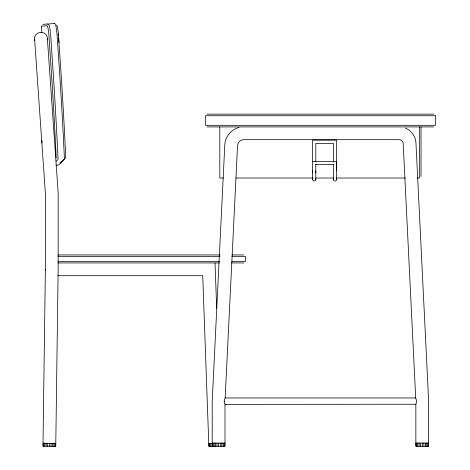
<?xml version="1.0" encoding="UTF-8"?>
<svg xmlns="http://www.w3.org/2000/svg" width="470" height="470" viewBox="0 0 470 470"><rect width="100%" height="100%" fill="white"/><g stroke="black" fill="none" stroke-linecap="round" stroke-linejoin="round"><path stroke-width="0.7" d="M312.591 173.007L312.591 170.733M45.378 269.281L42.981 446.183L55.754 446.359L58.151 269.369L58.151 192.776L47.341 38.176C47.076 29.968 33.711 30.903 34.598 39.069L45.378 193.223L45.378 270.597M43.199 446.189L43.24 443.228M43.839 446.195L43.875 443.239M44.85 446.206L44.891 443.251M46.172 446.224L46.213 443.269M47.717 446.247L47.752 443.292M49.368 446.271L49.409 443.31M51.019 446.294L51.06 443.333M52.564 446.312L52.599 443.357M53.886 446.33L53.921 443.375M54.896 446.347L54.937 443.386M55.536 446.353L55.578 443.398M224.131 401.298L225.154 397.967L237.538 145.8C237.556 142.439 240.599 139.543 243.954 139.69L398.96 139.69C401.192 139.567 403.219 141.499 403.207 143.732L415.691 397.967L416.708 401.163L415.968 404.247L224.989 404.353L224.137 401.163M47.235 39.844L47.341 38.176M41.895 140.313L42.018 143.068M315.787 164.247L315.787 179.517C315.793 182.178 311.475 181.009 312.803 178.712M312.591 179.517L312.591 140.16L336.532 140.16L336.544 179.517C336.608 181.872 332.742 181.355 333.406 179.099M56.3 161.31L58.069 159.471A668.105 91.239 86.2 0 0 53.31 74.489L50.619 34.222L49.562 26.349L48.551 23.947L42.876 24.34M60.148 163.331L65.782 157.462L65.5 151.651A666.554 91.027 86.2 0 0 61.094 73.931L58.298 32.565L57.499 27.072L56.617 24.981M238.983 127.511C231.193 129.45 225.171 136.735 224.801 144.766L212.211 401.004L212.211 446.271L224.989 446.271L224.989 404.353M49.268 23.894L54.925 23.5L55.936 25.909L56.993 33.775L59.684 74.043A668.105 91.239 86.2 0 1 64.443 159.03L58.668 165.035L55.83 165.234M208.774 443.545L211.964 443.427L212.07 446.382M215.26 446.271L208.88 446.5L202.717 275.708L57.822 275.708M207.041 114.139L433.804 114.139M207.041 126.918L433.804 126.918M312.591 161.445L336.532 161.445L336.544 170.733M315.787 164.641L333.342 164.641M223.485 178.018L219.813 178.018L219.813 126.918M235.958 178.018L313.02 178.018M315.957 178.018L333.571 178.018M336.502 178.018L405.493 178.018M417.231 178.018L419.434 178.018L419.434 126.918M57.951 254.952L220.03 254.952M232.139 254.952L243.877 254.952M58.145 256.55L220.03 256.55M231.957 256.55L245.616 256.55L245.616 261.338L231.957 261.338M58.145 261.338L219.32 261.338M57.963 262.936L219.326 262.936M231.452 262.936L243.877 262.936M225.154 397.967L415.691 397.967M212.211 443.075L224.989 443.075M415.856 443.075L428.634 443.075M43.023 443.228L55.795 443.398M405.41 128.104C411.332 130.443 415.621 136.335 415.944 142.704L428.634 401.004L428.634 446.271L415.856 446.271L415.856 404.353M54.068 23.559L54.379 23.841M47.693 24.005L48.005 24.281M336.332 178.712L336.544 179.517M315.57 178.712L315.787 179.517M34.598 39.069L34.927 40.702M58.121 34.028L58.292 35.367M58.615 38.17L59.008 42.652M41.836 32.618L41.401 26.044L47.223 25.732L48.116 28.623L48.856 34.557L51.53 74.595A666.554 91.027 86.2 0 1 55.942 152.321L56.218 158.132M215.031 262.942L216.67 308.344M210.642 443.474L210.748 446.435M209.626 443.515L209.738 446.471M208.991 443.539L209.097 446.494M333.348 162.085L333.342 143.356L315.787 143.356L315.787 162.085M333.348 164.247L333.353 179.517M315.787 170.733L315.787 173.007M428.417 443.075L428.417 446.271M427.776 443.075L427.776 446.271M426.766 443.075L426.766 446.271M425.438 443.075L425.438 446.271M423.899 443.075L423.899 446.271M422.248 443.075L422.248 446.271M421.032 126.918L421.032 176.42M420.591 443.075L420.591 446.271M419.052 443.075L419.052 446.271M417.73 443.075L417.73 446.271M416.714 443.075L416.714 446.271M416.073 443.075L416.073 446.271M224.772 443.075L224.772 446.271M224.131 443.075L224.131 446.271M223.115 443.075L223.115 446.271M221.793 443.075L221.793 446.271M220.254 443.075L220.254 446.271M218.597 443.075L218.597 446.271M216.946 443.075L216.946 446.271M215.407 443.075L215.407 446.271M214.085 443.075L214.085 446.271M213.069 443.075L213.069 446.271M212.428 443.075L212.428 446.271M435.402 115.738L205.443 115.738L205.443 125.32L435.402 125.32L435.402 115.738"/></g></svg>
